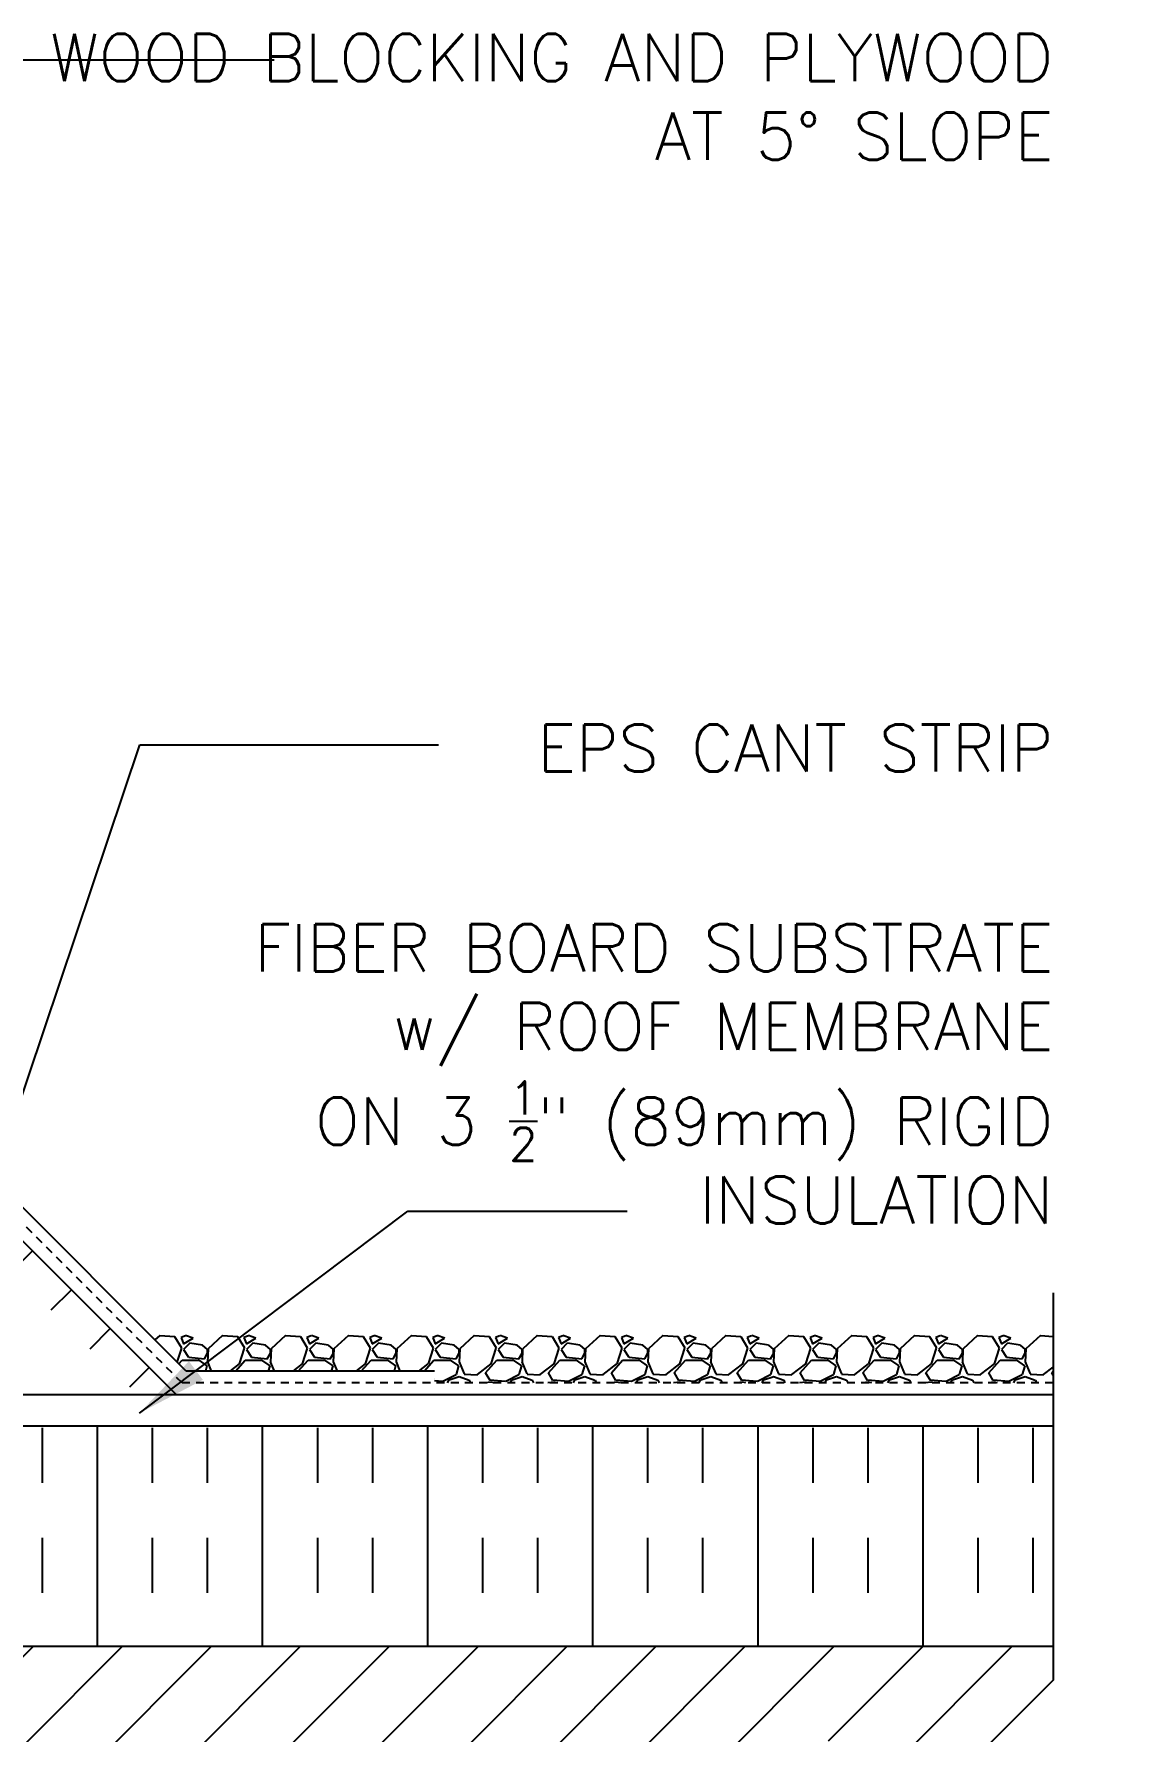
# Model space of a CAD drawing. Header units: inches. Extents: x 75.7 to 124.6, y 98.3 to 176.3.
# Drawn here: x 107.37 to 124.57, y 148.44 to 175.42 of the extents above; entities that cross this region are included whole.
import ezdxf

# ---------------------------------------------------------------- set-up
doc = ezdxf.new("R2010")
doc.units = ezdxf.units.IN
doc.header["$LTSCALE"] = 0.5
doc.header["$MEASUREMENT"] = 0
doc.linetypes.add('DASHED2', pattern=[0.375, 0.25, -0.125])
for name, color, linetype in [('HATCH', 12, 'Continuous'), ('line25', 2, 'Continuous'), ('LINE50', 5, 'Continuous'), ('LINE9', 9, 'Continuous'), ('TEXT', 4, 'Continuous')]:
    doc.layers.add(name, color=color, linetype=linetype)
doc.styles.add('DIM', font='romans.shx', dxfattribs={"width": 0.7})
doc.styles.add('ROMANS', font='romans.shx', dxfattribs={"height": 0.75})
doc.dimstyles.new('ext_12', dxfattribs={"dimscale": 12, "dimtxt": 0.09375, "dimasz": 0.09375, "dimexe": 0.09375, "dimexo": 0.0625, "dimgap": 0.0625, "dimtad": 1, "dimdec": 1, "dimzin": 3, "dimdsep": 46, "dimlunit": 4, "dimtxsty": 'DIM', "dimcen": 0.09, "dimdle": 0.09375, "dimclrt": 4, "dimadec": 0, "dimazin": 0, "dimtfac": 1, "dimtdec": 1, "dimtmove": 2, "dimatfit": 3, "dimfxl": 1, "dimfrac": 2, "dimtolj": 1, "dimtzin": 0, "dimarcsym": 0})

msp = doc.modelspace()

# ---------------------------------------------------------------- hatches: boundary and pattern name
at = {"layer": 'HATCH'}
h = msp.add_hatch(dxfattribs=at)
h.set_pattern_fill('AR-CONC', color=256, scale=0.5)
h.paths.add_polyline_path([(102.305, 126.068, 0.082415), (102.161, 126.147, -0.317837), (101.995, 126.383), (101.995, 126.451, -0.414214), (102.057, 126.513), (102.105, 126.513), (102.105, 126.583), (102, 126.583, -0.188973), (101.844, 126.678, 0.196323), (101.395, 127.024), (100.073, 127.315, 0.057795), (99.305, 127.404, 0.057795), (98.536, 127.315), (97.215, 127.024, 0.196323), (96.765, 126.678, -0.188973), (96.61, 126.583), (96.505, 126.583), (96.505, 126.513), (96.552, 126.513, -0.414214), (96.615, 126.451), (96.615, 126.383, -0.317837), (96.448, 126.147, 0.082415), (96.305, 126.068), (96.305, 123.289), (98.305, 123.289), (99.305, 124.289), (99.305, 123.289), (99.305, 122.289), (100.305, 123.289), (102.305, 123.289)])
h.paths.add_polyline_path([(101.805, 133.931, 0.291097), (101.517, 134.384), (100.258, 134.973, 0.093369), (99.451, 135.18, 0.016332), (99.305, 135.185, 0.109869), (98.351, 134.973), (97.093, 134.384, 0.291097), (96.805, 133.931), (96.805, 132.79), (96.925, 132.59), (96.925, 132.478), (96.305, 132.478), (96.305, 132.287), (96.305, 130.198, 0.064398), (96.415, 130.132), (96.505, 130.132), (96.505, 130.09, -0.249069), (96.615, 129.883), (96.615, 129.816, -0.414214), (96.552, 129.753), (96.505, 129.753), (96.505, 129.683), (96.61, 129.683, 0.10046), (97.003, 129.74, -0.601435), (97.123, 129.635, 2.182095), (97.533, 129.848, -1), (97.696, 130.257, -0.24438), (98.145, 129.736, 0.053157), (98.311, 129.122, 0.223253), (98.511, 128.957), (98.53, 128.953, 0.955472), (98.669, 129.546, -0.735593), (98.656, 130.004, -0.082755), (99.305, 130.112, -0.082755), (99.953, 130.004, -0.735593), (99.94, 129.546, 0.955472), (100.079, 128.953), (100.098, 128.957, 0.223253), (100.299, 129.122, 0.053157), (100.464, 129.736, -0.24438), (100.913, 130.257, -1), (101.076, 129.848, 2.182095), (101.486, 129.635, -0.601435), (101.606, 129.74, 0.10046), (102, 129.683), (102.105, 129.683), (102.105, 129.753), (102.057, 129.753, -0.414214), (101.995, 129.816), (101.995, 129.883, -0.249069), (102.105, 130.09), (102.105, 130.132), (102.195, 130.132, 0.064398), (102.305, 130.198), (102.305, 132.287), (102.305, 132.478), (101.685, 132.478), (101.685, 132.59), (101.805, 132.79)])
h.paths.add_polyline_path([(99.19, 135.815, 0.413582), (98.815, 136.189), (97.43, 136.189, 0.414214), (96.805, 135.564), (96.805, 135.037, 0.549071), (97.339, 134.698), (98.351, 135.172, -0.053094), (98.801, 135.327, 0.350119)])
h.paths.add_polyline_path([(98.801, 137.232, -0.053094), (98.351, 137.387), (97.339, 137.861, 0.549071), (96.805, 137.521), (96.805, 136.994, 0.414214), (97.43, 136.369), (98.815, 136.369, 0.085652), (98.94, 136.391, 0.316711), (99.19, 136.743, 0.350119)])
h.paths.add_polyline_path([(101.805, 136.994), (101.805, 137.521, 0.549071), (101.271, 137.861), (100.258, 137.387, -0.053094), (99.808, 137.232, 0.350119), (99.42, 136.743, 0.413582), (99.795, 136.369), (101.18, 136.369, 0.414214)])
h.paths.add_polyline_path([(101.805, 135.564, 0.414214), (101.18, 136.189), (99.795, 136.189, 0.413582), (99.42, 135.815, 0.350119), (99.808, 135.327, -0.053094), (100.258, 135.172), (101.271, 134.698, 0.549071), (101.805, 135.037)])
h.paths.add_polyline_path([(101.805, 140.749), (101.905, 140.749), (101.905, 140.779, -0.327813), (101.94, 140.827), (101.94, 141.032), (102.305, 141.032), (102.305, 141.581, 0.198272), (102.218, 141.525, 0.520567), (101.937, 141.525, 0.520567), (101.751, 141.525, 0.520567), (101.523, 141.525, 0.507124), (101.305, 141.525, 0.507124), (101.086, 141.525, 0.520567), (100.859, 141.525, 0.520567), (100.672, 141.525, 0.520567), (100.391, 141.525, 0.520567), (100.17, 141.525, 0.520567), (100.01, 141.525, 0.520567), (99.612, 141.525, 0.520567), (99.473, 141.525, 0.520567), (99.335, 141.525, 0.520567), (99.128, 141.525, 0.520567), (98.925, 141.525, 0.498871), (98.805, 141.539, 0.507124), (98.586, 141.539, 0.520567), (98.359, 141.539, 0.520567), (98.172, 141.539, 0.520567), (97.891, 141.539, 0.520567), (97.67, 141.539, 0.520567), (97.51, 141.539, 0.520567), (97.112, 141.539, 0.520567), (96.973, 141.539, 0.520567), (96.835, 141.539, 0.520567), (96.628, 141.539, 0.520567), (96.425, 141.539, 0.498871), (96.305, 141.553), (96.305, 141.032), (96.67, 141.032), (96.67, 140.827, -0.327813), (96.705, 140.779), (96.705, 140.749), (96.805, 140.749), (96.805, 139.234, 0.258958), (97.064, 138.767, -0.31131), (97.12, 138.637, 2.127293), (97.533, 138.861, -1), (97.696, 139.27, -0.325306), (98.163, 138.528, 0.10488), (98.335, 137.716, 1.422913), (98.669, 138.183, -0.735593), (98.656, 138.641, -0.082755), (99.305, 138.749, -0.082755), (99.953, 138.641, -0.735593), (99.94, 138.183, 1.422913), (100.274, 137.716, 0.10488), (100.446, 138.528, -0.325306), (100.913, 139.27, -1), (101.076, 138.861, 2.127293), (101.489, 138.637, -0.31131), (101.545, 138.767, 0.258958), (101.805, 139.234)])
h.paths.add_polyline_path([(103.156, 144.506), (103.281, 146.292, 0.932515), (103.333, 147.039), (103.525, 149.787), (96.874, 149.787, 0.366745), (96.63, 149.576), (96.63, 148.592), (96.67, 148.592), (96.67, 147.392), (96.305, 147.392), (96.305, 146.642), (96.67, 146.642), (96.67, 145.442), (96.305, 145.442), (96.305, 144.692), (96.67, 144.692), (96.67, 143.492), (96.305, 143.492), (96.305, 142.742), (96.67, 142.742), (96.67, 141.662), (96.305, 141.662), (96.305, 141.553, -0.498871), (96.425, 141.539, -0.520567), (96.628, 141.539, -0.520567), (96.835, 141.539, -0.520567), (96.973, 141.539, -0.520567), (97.112, 141.539, -0.520567), (97.51, 141.539, -0.520567), (97.67, 141.539, -0.520567), (97.891, 141.539, -0.520567), (98.172, 141.539, -0.520567), (98.359, 141.539, -0.520567), (98.586, 141.539, -0.507124), (98.805, 141.539, -0.498871), (98.925, 141.525, -0.520567), (99.128, 141.525, -0.520567), (99.335, 141.525, -0.520567), (99.473, 141.525, -0.520567), (99.612, 141.525, -0.520567), (100.01, 141.525, -0.520567), (100.17, 141.525, -0.520567), (100.391, 141.525, -0.520567), (100.672, 141.525, -0.520567), (100.859, 141.525, -0.520567), (101.086, 141.525, -0.507124), (101.305, 141.525, -0.507124), (101.523, 141.525, -0.520567), (101.751, 141.525, -0.520567), (101.937, 141.525, -0.520567), (102.218, 141.525, -0.198272), (102.305, 141.581), (102.305, 141.787), (102.992, 141.787, -1), (102.992, 142.162)])
h.paths.add_polyline_path([(106.832, 148.287), (106.832, 149.787), (105.803, 149.787), (105.803, 149.389), (105.71, 149.202), (105.616, 149.389), (105.616, 149.787), (103.525, 149.787), (103.333, 147.039, -0.932515), (103.281, 146.292), (103.156, 144.506), (104.601, 144.658, -0.559194)])
h.paths.add_polyline_path([(106.832, 148.287, 0.559194), (104.601, 144.658, 1.788289)])
h.paths.add_polyline_path([(102.305, 152.376, 0.064398), (102.195, 152.442), (102.105, 152.442), (102.105, 152.484, -0.249069), (101.995, 152.691), (101.995, 152.758, -0.414214), (102.057, 152.821), (102.105, 152.821), (102.105, 152.891), (102, 152.891, 0.10046), (101.606, 152.834, -0.601435), (101.486, 152.939, 2.182095), (101.076, 152.726, -1), (100.913, 152.317, -0.24438), (100.464, 152.838, 0.053157), (100.299, 153.452, 0.223253), (100.098, 153.617), (100.079, 153.621, 0.955472), (99.94, 153.028, -0.735593), (99.953, 152.57, -0.082755), (99.305, 152.461, -0.082755), (98.656, 152.57, -0.735593), (98.669, 153.028, 0.955472), (98.53, 153.621), (98.511, 153.617, 0.223253), (98.311, 153.452, 0.053157), (98.145, 152.838, -0.24438), (97.696, 152.317, -1), (97.533, 152.726, 2.182095), (97.123, 152.939, -0.601435), (97.003, 152.834, 0.10046), (96.61, 152.891), (96.505, 152.891), (96.505, 152.821), (96.552, 152.821, -0.414214), (96.615, 152.758), (96.615, 152.691, -0.249069), (96.505, 152.484), (96.505, 152.442), (96.415, 152.442, 0.064398), (96.305, 152.376), (96.305, 150.287), (96.305, 148.592), (96.381, 148.592), (96.381, 149.594, -0.379483), (96.872, 150.037), (102.992, 150.037), (102.992, 150.287), (102.305, 150.287)])
h.paths.add_polyline_path([(101.995, 156.123), (101.995, 156.191, -0.317837), (102.161, 156.426, 0.082415), (102.305, 156.506), (102.305, 159.287), (100.523, 159.287), (99.523, 158.287), (99.523, 160.287), (98.523, 159.287), (96.305, 159.287), (96.305, 156.506, 0.082415), (96.448, 156.426, -0.317837), (96.615, 156.191), (96.615, 156.123, -0.414214), (96.552, 156.061), (96.505, 156.061), (96.505, 155.991), (96.61, 155.991, -0.188973), (96.765, 155.896, 0.196323), (97.215, 155.55), (98.536, 155.259, 0.057795), (99.305, 155.17, 0.057795), (100.073, 155.259), (101.395, 155.55, 0.196323), (101.844, 155.896, -0.188973), (102, 155.991), (102.105, 155.991), (102.105, 156.061), (102.057, 156.061, -0.414214)])
h.paths.add_polyline_path([(102.305, 164.936, 0.082415), (102.161, 165.015, -0.317837), (101.995, 165.251), (101.995, 165.319, -0.414214), (102.057, 165.381), (102.105, 165.381), (102.105, 165.451), (102, 165.451, -0.188973), (101.844, 165.546, 0.196323), (101.395, 165.892), (100.073, 166.183, 0.057795), (99.305, 166.272, 0.057795), (98.536, 166.183), (97.215, 165.892, 0.196323), (96.765, 165.546, -0.188973), (96.61, 165.451), (96.505, 165.451), (96.505, 165.381), (96.552, 165.381, -0.414214), (96.615, 165.319), (96.615, 165.251, -0.317837), (96.448, 165.015, 0.082415), (96.305, 164.936), (96.305, 161.787), (98.523, 161.787), (99.523, 162.787), (99.523, 160.787), (100.523, 161.787), (102.305, 161.787)])
h.paths.add_polyline_path([(102.305, 169.77, 0.336749), (101.643, 169.665, 0.520567), (101.256, 169.665, 0.520567), (100.756, 169.665, 0.520567), (99.909, 169.665, 0.520567), (99.627, 169.665, 0.520567), (98.733, 169.665, 0.520567), (97.993, 169.665, 0.520567), (97.3, 169.665, 0.520567), (97.08, 169.665, 0.321585), (96.305, 169.69), (96.305, 169.066, 0.064398), (96.415, 169), (96.505, 169), (96.505, 168.958, -0.249069), (96.615, 168.751), (96.615, 168.684, -0.414214), (96.552, 168.621), (96.505, 168.621), (96.505, 168.551), (96.61, 168.551, 0.10046), (97.003, 168.608, -0.601435), (97.123, 168.503, 2.182095), (97.533, 168.716, -1), (97.696, 169.125, -0.24438), (98.145, 168.604, 0.053157), (98.311, 167.99, 0.223253), (98.511, 167.825), (98.53, 167.821, 0.955472), (98.669, 168.414, -0.735593), (98.656, 168.872, -0.082755), (99.305, 168.98, -0.082755), (99.953, 168.872, -0.735593), (99.94, 168.414, 0.955472), (100.079, 167.821), (100.098, 167.825, 0.223253), (100.299, 167.99, 0.053157), (100.464, 168.604, -0.24438), (100.913, 169.125, -1), (101.076, 168.716, 2.182095), (101.486, 168.503, -0.601435), (101.606, 168.608, 0.10046), (102, 168.551), (102.105, 168.551), (102.105, 168.621), (102.057, 168.621, -0.414214), (101.995, 168.684), (101.995, 168.751, -0.249069), (102.105, 168.958), (102.105, 169), (102.195, 169, 0.064398), (102.305, 169.066)])
h = msp.add_hatch(dxfattribs=at)
h.set_pattern_fill('INSUL', color=256, scale=7, angle=45, style=0)
h.set_pattern_definition([(45, (-1.8736, -5.1142), (-1.856155, 1.856155), []), (45, (-2.4923, -4.4954), (-1.856155, 1.856155), [0.875, -0.875]), (45, (-3.111, -3.8767), (-1.856155, 1.856155), [0.875, -0.875])])
h.paths.add_polyline_path([(106.678, 153.912), (109.506, 153.912), (105.43, 157.989), (105.43, 155.16)])
h = msp.add_hatch(dxfattribs=at)
h.set_pattern_fill('AR-CONC', color=256, scale=0.5, style=0)
h.paths.add_polyline_path([(108.205, 154.901), (107.959, 154.901), (107.959, 152.834), (108.205, 152.886)])
h = msp.add_hatch(dxfattribs=at)
h.set_pattern_fill('INSUL', color=256, scale=7, angle=90, style=0)
h.set_pattern_definition([(90, (-1.8736, -5.1142), (-2.625, 2e-16), []), (90, (-2.7486, -5.1142), (-2.625, 2e-16), [0.875, -0.875]), (90, (-3.6236, -5.1142), (-2.625, 2e-16), [0.875, -0.875])])
edge = h.paths.add_edge_path()
edge.add_arc((105.897, 150.108), 0.0312, 270, 450)
edge.add_line((105.897, 150.139), (105.522, 150.139))
edge.add_arc((105.522, 150.108), 0.0312, 90, 270)
edge.add_line((105.522, 150.077), (105.897, 150.077))
h.paths.add_polyline_path([(105.897, 150.264), (105.897, 150.139), (105.522, 150.139), (105.522, 150.264)])
edge = h.paths.add_edge_path()
edge.add_line((105.616, 150.037), (105.616, 150.077))
edge.add_line((105.616, 150.077), (105.803, 150.077))
edge.add_line((105.803, 150.077), (105.803, 150.037))
edge.add_line((105.803, 150.037), (106.206, 150.037))
edge.add_arc((106.069, 149.911), 0.186, -41.8195, 42.6425, ccw=False)
edge.add_line((106.208, 149.787), (123.569, 149.787))
edge.add_line((123.569, 149.787), (123.569, 153.287))
edge.add_line((123.569, 153.287), (105.43, 153.287))
edge.add_line((105.43, 153.287), (105.43, 150.037))
edge.add_line((105.43, 150.037), (105.616, 150.037))
h = msp.add_hatch(dxfattribs=at)
h.set_pattern_fill('ANSI31', color=256, scale=8, style=0)
h.paths.add_polyline_path([(123.569, 147.248), (124.569, 148.248), (123.569, 148.248), (122.569, 148.248), (123.569, 149.248), (123.569, 149.787), (106.832, 149.787), (106.832, 148.287, -1.788289), (104.601, 144.658), (103.156, 144.506), (102.992, 142.162, 1), (102.992, 141.787), (123.569, 141.787)])
h.paths.add_polyline_path([(117.332, 145.787, -1), (122.332, 145.787, -1)], flags=16)
h.paths.add_polyline_path([(110.832, 145.787, -1), (115.832, 145.787, -1)], flags=16)

# ---------------------------------------------------------------- linework, layer by layer
for p, q in [((109.787, 154.162), (105.68, 158.269)), ((109.367, 154.726), (109.291, 154.657)), ((109.607, 154.705), (109.367, 154.725)), ((109.718, 154.526), (109.608, 154.706)), ((109.776, 154.725), (109.706, 154.695)), ((109.706, 154.696), (109.746, 154.596)), ((109.746, 154.596), (109.896, 154.686)), ((109.897, 154.686), (109.777, 154.726)), ((110.367, 154.726), (110.137, 154.516)), ((110.607, 154.705), (110.367, 154.725)), ((110.718, 154.526), (110.608, 154.706)), ((110.776, 154.725), (110.706, 154.695)), ((110.706, 154.696), (110.746, 154.596)), ((110.746, 154.596), (110.896, 154.686)), ((110.897, 154.686), (110.777, 154.726)), ((111.367, 154.726), (111.137, 154.516)), ((111.607, 154.705), (111.367, 154.725)), ((111.718, 154.526), (111.608, 154.706)), ((111.776, 154.725), (111.706, 154.695)), ((111.706, 154.696), (111.746, 154.596)), ((111.746, 154.596), (111.896, 154.686)), ((111.897, 154.686), (111.777, 154.726)), ((112.367, 154.726), (112.137, 154.516)), ((112.607, 154.705), (112.367, 154.725)), ((112.718, 154.526), (112.608, 154.706)), ((112.776, 154.725), (112.706, 154.695)), ((112.706, 154.696), (112.746, 154.596)), ((112.746, 154.596), (112.896, 154.686)), ((112.897, 154.686), (112.777, 154.726)), ((113.367, 154.726), (113.137, 154.516)), ((113.607, 154.705), (113.367, 154.725)), ((113.718, 154.526), (113.608, 154.706)), ((113.776, 154.725), (113.706, 154.695)), ((113.706, 154.696), (113.746, 154.596)), ((113.746, 154.596), (113.896, 154.686)), ((113.897, 154.686), (113.777, 154.726)), ((114.367, 154.726), (114.137, 154.516)), ((114.607, 154.705), (114.367, 154.725)), ((114.718, 154.526), (114.608, 154.706)), ((114.776, 154.725), (114.706, 154.695)), ((114.706, 154.696), (114.746, 154.596)), ((114.746, 154.596), (114.896, 154.686)), ((114.897, 154.686), (114.777, 154.726)), ((115.367, 154.726), (115.137, 154.516)), ((115.607, 154.705), (115.367, 154.725)), ((115.718, 154.526), (115.608, 154.706)), ((115.776, 154.725), (115.706, 154.695)), ((115.706, 154.696), (115.746, 154.596)), ((115.746, 154.596), (115.896, 154.686)), ((115.897, 154.686), (115.777, 154.726)), ((116.367, 154.726), (116.137, 154.516)), ((116.607, 154.705), (116.367, 154.725)), ((116.718, 154.526), (116.608, 154.706)), ((116.776, 154.725), (116.706, 154.695)), ((116.706, 154.696), (116.746, 154.596)), ((116.746, 154.596), (116.896, 154.686)), ((116.897, 154.686), (116.777, 154.726)), ((117.367, 154.726), (117.137, 154.516)), ((117.607, 154.705), (117.367, 154.725)), ((117.718, 154.526), (117.608, 154.706)), ((117.776, 154.725), (117.706, 154.695)), ((117.706, 154.696), (117.746, 154.596)), ((117.746, 154.596), (117.896, 154.686)), ((117.897, 154.686), (117.777, 154.726)), ((118.367, 154.726), (118.137, 154.516)), ((118.607, 154.705), (118.367, 154.725)), ((118.718, 154.526), (118.608, 154.706)), ((118.776, 154.725), (118.706, 154.695)), ((118.706, 154.696), (118.746, 154.596)), ((118.746, 154.596), (118.896, 154.686)), ((118.897, 154.686), (118.777, 154.726)), ((119.367, 154.726), (119.137, 154.516)), ((119.607, 154.705), (119.367, 154.725)), ((119.718, 154.526), (119.608, 154.706)), ((119.776, 154.725), (119.706, 154.695)), ((119.706, 154.696), (119.746, 154.596)), ((119.746, 154.596), (119.896, 154.686)), ((119.897, 154.686), (119.777, 154.726)), ((120.367, 154.726), (120.137, 154.516)), ((120.607, 154.705), (120.367, 154.725)), ((120.718, 154.526), (120.608, 154.706)), ((120.776, 154.725), (120.706, 154.695)), ((120.706, 154.696), (120.746, 154.596)), ((120.746, 154.596), (120.896, 154.686)), ((120.897, 154.686), (120.777, 154.726)), ((121.367, 154.726), (121.137, 154.516)), ((121.607, 154.705), (121.367, 154.725)), ((121.718, 154.526), (121.608, 154.706)), ((121.776, 154.725), (121.706, 154.695)), ((121.706, 154.696), (121.746, 154.596)), ((121.746, 154.596), (121.896, 154.686)), ((121.897, 154.686), (121.777, 154.726)), ((122.367, 154.726), (122.137, 154.516)), ((122.607, 154.705), (122.367, 154.725)), ((122.718, 154.526), (122.608, 154.706)), ((122.776, 154.725), (122.706, 154.695)), ((122.706, 154.696), (122.746, 154.596)), ((122.746, 154.596), (122.896, 154.686)), ((122.897, 154.686), (122.777, 154.726)), ((123.367, 154.726), (123.137, 154.516)), ((123.569, 154.708), (123.367, 154.725)), ((109.645, 154.303), (109.717, 154.526)), ((109.846, 154.606), (109.746, 154.506)), ((109.746, 154.506), (109.826, 154.386)), ((109.827, 154.385), (110.077, 154.355)), ((110.047, 154.576), (109.847, 154.606)), ((110.128, 154.504), (110.048, 154.574)), ((110.077, 154.356), (110.127, 154.446)), ((110.136, 154.516), (110.126, 154.306)), ((110.126, 154.446), (110.126, 154.506)), ((110.637, 154.276), (110.717, 154.526)), ((110.846, 154.606), (110.746, 154.506)), ((110.746, 154.506), (110.826, 154.386)), ((110.827, 154.385), (111.077, 154.355)), ((111.047, 154.576), (110.847, 154.606)), ((111.128, 154.504), (111.048, 154.574)), ((111.077, 154.356), (111.127, 154.446)), ((111.136, 154.516), (111.126, 154.306)), ((111.126, 154.446), (111.126, 154.506)), ((111.637, 154.276), (111.717, 154.526)), ((111.846, 154.606), (111.746, 154.506)), ((111.746, 154.506), (111.826, 154.386)), ((111.827, 154.385), (112.077, 154.355)), ((112.047, 154.576), (111.847, 154.606)), ((112.128, 154.504), (112.048, 154.574)), ((112.077, 154.356), (112.127, 154.446)), ((112.136, 154.516), (112.126, 154.306)), ((112.126, 154.446), (112.126, 154.506)), ((112.637, 154.276), (112.717, 154.526)), ((112.846, 154.606), (112.746, 154.506)), ((112.746, 154.506), (112.826, 154.386)), ((112.827, 154.385), (113.077, 154.355)), ((113.047, 154.576), (112.847, 154.606)), ((113.128, 154.504), (113.048, 154.574)), ((113.077, 154.356), (113.127, 154.446)), ((113.136, 154.516), (113.126, 154.306)), ((113.126, 154.446), (113.126, 154.506)), ((113.637, 154.276), (113.717, 154.526)), ((113.846, 154.606), (113.746, 154.506)), ((113.746, 154.506), (113.826, 154.386)), ((113.827, 154.385), (114.077, 154.355)), ((114.047, 154.576), (113.847, 154.606)), ((114.128, 154.504), (114.048, 154.574)), ((114.077, 154.356), (114.127, 154.446)), ((114.136, 154.516), (114.126, 154.306)), ((114.126, 154.446), (114.126, 154.506)), ((114.637, 154.276), (114.717, 154.526)), ((114.846, 154.606), (114.746, 154.506)), ((114.746, 154.506), (114.826, 154.386)), ((114.827, 154.385), (115.077, 154.355)), ((115.047, 154.576), (114.847, 154.606)), ((115.128, 154.504), (115.048, 154.574)), ((115.077, 154.356), (115.127, 154.446)), ((115.136, 154.516), (115.126, 154.306)), ((115.126, 154.446), (115.126, 154.506)), ((115.637, 154.276), (115.717, 154.526)), ((115.846, 154.606), (115.746, 154.506)), ((115.746, 154.506), (115.826, 154.386)), ((115.827, 154.385), (116.077, 154.355)), ((116.047, 154.576), (115.847, 154.606)), ((116.128, 154.504), (116.048, 154.574)), ((116.077, 154.356), (116.127, 154.446)), ((116.136, 154.516), (116.126, 154.306)), ((116.126, 154.446), (116.126, 154.506)), ((116.637, 154.276), (116.717, 154.526)), ((116.846, 154.606), (116.746, 154.506)), ((116.746, 154.506), (116.826, 154.386)), ((116.827, 154.385), (117.077, 154.355)), ((117.047, 154.576), (116.847, 154.606)), ((117.128, 154.504), (117.048, 154.574)), ((117.077, 154.356), (117.127, 154.446)), ((117.136, 154.516), (117.126, 154.306)), ((117.126, 154.446), (117.126, 154.506)), ((117.637, 154.276), (117.717, 154.526)), ((117.846, 154.606), (117.746, 154.506)), ((117.746, 154.506), (117.826, 154.386)), ((117.827, 154.385), (118.077, 154.355)), ((118.047, 154.576), (117.847, 154.606)), ((118.128, 154.504), (118.048, 154.574)), ((118.077, 154.356), (118.127, 154.446)), ((118.136, 154.516), (118.126, 154.306)), ((118.126, 154.446), (118.126, 154.506)), ((118.637, 154.276), (118.717, 154.526)), ((118.846, 154.606), (118.746, 154.506)), ((118.746, 154.506), (118.826, 154.386)), ((118.827, 154.385), (119.077, 154.355)), ((119.047, 154.576), (118.847, 154.606)), ((119.128, 154.504), (119.048, 154.574)), ((119.077, 154.356), (119.127, 154.446)), ((119.136, 154.516), (119.126, 154.306)), ((119.126, 154.446), (119.126, 154.506)), ((119.637, 154.276), (119.717, 154.526)), ((119.846, 154.606), (119.746, 154.506)), ((119.746, 154.506), (119.826, 154.386)), ((119.827, 154.385), (120.077, 154.355)), ((120.047, 154.576), (119.847, 154.606)), ((120.128, 154.504), (120.048, 154.574)), ((120.077, 154.356), (120.127, 154.446)), ((120.136, 154.516), (120.126, 154.306)), ((120.126, 154.446), (120.126, 154.506)), ((120.637, 154.276), (120.717, 154.526)), ((120.846, 154.606), (120.746, 154.506)), ((120.746, 154.506), (120.826, 154.386)), ((120.827, 154.385), (121.077, 154.355)), ((121.047, 154.576), (120.847, 154.606)), ((121.128, 154.504), (121.048, 154.574)), ((121.077, 154.356), (121.127, 154.446)), ((121.136, 154.516), (121.126, 154.306)), ((121.126, 154.446), (121.126, 154.506)), ((121.637, 154.276), (121.717, 154.526)), ((121.846, 154.606), (121.746, 154.506)), ((121.746, 154.506), (121.826, 154.386)), ((121.827, 154.385), (122.077, 154.355)), ((122.047, 154.576), (121.847, 154.606)), ((122.128, 154.504), (122.048, 154.574)), ((122.077, 154.356), (122.127, 154.446)), ((122.136, 154.516), (122.126, 154.306)), ((122.126, 154.446), (122.126, 154.506)), ((122.637, 154.276), (122.717, 154.526)), ((122.846, 154.606), (122.746, 154.506)), ((122.746, 154.506), (122.826, 154.386)), ((122.827, 154.385), (123.077, 154.355)), ((123.047, 154.576), (122.847, 154.606)), ((123.128, 154.504), (123.048, 154.574)), ((123.077, 154.356), (123.127, 154.446)), ((123.136, 154.516), (123.126, 154.306)), ((123.126, 154.446), (123.126, 154.506)), ((109.673, 154.276), (109.726, 154.336)), ((109.726, 154.336), (109.986, 154.336)), ((113.735, 154.162), (109.787, 154.162)), ((109.986, 154.338), (110.116, 154.248)), ((110.117, 154.246), (110.093, 154.162)), ((110.125, 154.308), (110.186, 154.162)), ((110.488, 154.162), (110.636, 154.277)), ((110.57, 154.162), (110.726, 154.336)), ((110.726, 154.336), (110.986, 154.336)), ((110.986, 154.338), (111.116, 154.248)), ((111.117, 154.246), (111.093, 154.162)), ((111.125, 154.308), (111.186, 154.162)), ((111.488, 154.162), (111.636, 154.277)), ((111.57, 154.162), (111.726, 154.336)), ((111.726, 154.336), (111.986, 154.336)), ((111.986, 154.338), (112.116, 154.248)), ((112.117, 154.246), (112.093, 154.162)), ((112.125, 154.308), (112.186, 154.162)), ((112.488, 154.162), (112.636, 154.277)), ((112.57, 154.162), (112.726, 154.336)), ((112.726, 154.336), (112.986, 154.336)), ((112.986, 154.338), (113.116, 154.248)), ((113.117, 154.246), (113.093, 154.162)), ((113.125, 154.308), (113.186, 154.162)), ((113.488, 154.162), (113.636, 154.277)), ((113.57, 154.162), (113.726, 154.336)), ((113.726, 154.336), (113.986, 154.336)), ((114.077, 154.105), (113.867, 153.995)), ((113.967, 154.026), (114.127, 154.076)), ((113.986, 154.338), (114.116, 154.248)), ((114.117, 154.246), (114.077, 154.106)), ((114.125, 154.308), (114.205, 154.118)), ((114.126, 154.076), (114.286, 154.016)), ((114.206, 154.115), (114.416, 154.105)), ((114.416, 154.107), (114.636, 154.277)), ((114.546, 154.136), (114.726, 154.336)), ((114.618, 154.015), (114.548, 154.135)), ((114.726, 154.336), (114.986, 154.336)), ((115.077, 154.105), (114.867, 153.995)), ((114.967, 154.026), (115.127, 154.076)), ((114.986, 154.338), (115.116, 154.248)), ((115.117, 154.246), (115.077, 154.106)), ((115.125, 154.308), (115.205, 154.118)), ((115.126, 154.076), (115.286, 154.016)), ((115.206, 154.115), (115.416, 154.105)), ((115.416, 154.107), (115.636, 154.277)), ((115.546, 154.136), (115.726, 154.336)), ((115.618, 154.015), (115.548, 154.135)), ((115.726, 154.336), (115.986, 154.336)), ((116.077, 154.105), (115.867, 153.995)), ((115.967, 154.026), (116.127, 154.076)), ((115.986, 154.338), (116.116, 154.248)), ((116.117, 154.246), (116.077, 154.106)), ((116.125, 154.308), (116.205, 154.118)), ((116.126, 154.076), (116.286, 154.016)), ((116.206, 154.115), (116.416, 154.105)), ((116.416, 154.107), (116.636, 154.277)), ((116.546, 154.136), (116.726, 154.336)), ((116.618, 154.015), (116.548, 154.135)), ((116.726, 154.336), (116.986, 154.336)), ((117.077, 154.105), (116.867, 153.995)), ((116.967, 154.026), (117.127, 154.076)), ((116.986, 154.338), (117.116, 154.248)), ((117.117, 154.246), (117.077, 154.106)), ((117.125, 154.308), (117.205, 154.118)), ((117.126, 154.076), (117.286, 154.016)), ((117.206, 154.115), (117.416, 154.105)), ((117.416, 154.107), (117.636, 154.277)), ((117.546, 154.136), (117.726, 154.336)), ((117.618, 154.015), (117.548, 154.135)), ((117.726, 154.336), (117.986, 154.336)), ((118.077, 154.105), (117.867, 153.995)), ((117.967, 154.026), (118.127, 154.076)), ((117.986, 154.338), (118.116, 154.248)), ((118.117, 154.246), (118.077, 154.106)), ((118.125, 154.308), (118.205, 154.118)), ((118.126, 154.076), (118.286, 154.016)), ((118.206, 154.115), (118.416, 154.105)), ((118.416, 154.107), (118.636, 154.277)), ((118.546, 154.136), (118.726, 154.336)), ((118.618, 154.015), (118.548, 154.135)), ((118.726, 154.336), (118.986, 154.336)), ((119.077, 154.105), (118.867, 153.995)), ((118.967, 154.026), (119.127, 154.076)), ((118.986, 154.338), (119.116, 154.248)), ((119.117, 154.246), (119.077, 154.106)), ((119.125, 154.308), (119.205, 154.118)), ((119.126, 154.076), (119.286, 154.016)), ((119.206, 154.115), (119.416, 154.105)), ((119.416, 154.107), (119.636, 154.277)), ((119.546, 154.136), (119.726, 154.336)), ((119.618, 154.015), (119.548, 154.135)), ((119.726, 154.336), (119.986, 154.336)), ((120.077, 154.105), (119.867, 153.995)), ((119.967, 154.026), (120.127, 154.076)), ((119.986, 154.338), (120.116, 154.248)), ((120.117, 154.246), (120.077, 154.106)), ((120.125, 154.308), (120.205, 154.118)), ((120.126, 154.076), (120.286, 154.016)), ((120.206, 154.115), (120.416, 154.105)), ((120.416, 154.107), (120.636, 154.277)), ((120.546, 154.136), (120.726, 154.336)), ((120.618, 154.015), (120.548, 154.135)), ((120.726, 154.336), (120.986, 154.336)), ((121.077, 154.105), (120.867, 153.995)), ((120.967, 154.026), (121.127, 154.076)), ((120.986, 154.338), (121.116, 154.248)), ((121.117, 154.246), (121.077, 154.106)), ((121.125, 154.308), (121.205, 154.118)), ((121.126, 154.076), (121.286, 154.016)), ((121.206, 154.115), (121.416, 154.105)), ((121.416, 154.107), (121.636, 154.277)), ((121.546, 154.136), (121.726, 154.336)), ((121.618, 154.015), (121.548, 154.135)), ((121.726, 154.336), (121.986, 154.336)), ((122.077, 154.105), (121.867, 153.995)), ((121.967, 154.026), (122.127, 154.076)), ((121.986, 154.338), (122.116, 154.248)), ((122.117, 154.246), (122.077, 154.106)), ((122.125, 154.308), (122.205, 154.118)), ((122.126, 154.076), (122.286, 154.016)), ((122.206, 154.115), (122.416, 154.105)), ((122.416, 154.107), (122.636, 154.277)), ((122.546, 154.136), (122.726, 154.336)), ((122.618, 154.015), (122.548, 154.135)), ((122.726, 154.336), (122.986, 154.336)), ((123.077, 154.105), (122.867, 153.995)), ((122.967, 154.026), (123.127, 154.076)), ((122.986, 154.338), (123.116, 154.248)), ((123.117, 154.246), (123.077, 154.106)), ((123.125, 154.308), (123.205, 154.118)), ((123.126, 154.076), (123.286, 154.016)), ((123.206, 154.115), (123.416, 154.105)), ((123.416, 154.107), (123.569, 154.225)), ((123.546, 154.136), (123.569, 154.161)), ((123.569, 154.099), (123.548, 154.135)), ((113.735, 154.037), (113.735, 154.037)), ((113.866, 153.998), (113.735, 154.008)), ((113.944, 153.974), (113.966, 154.026)), ((114.287, 154.016), (114.306, 153.974)), ((114.637, 153.985), (114.536, 153.974)), ((114.866, 153.998), (114.616, 154.018)), ((114.685, 153.974), (114.636, 153.986)), ((114.944, 153.974), (114.966, 154.026)), ((115.287, 154.016), (115.306, 153.974)), ((115.637, 153.985), (115.536, 153.974)), ((115.866, 153.998), (115.616, 154.018)), ((115.685, 153.974), (115.636, 153.986)), ((115.944, 153.974), (115.966, 154.026)), ((116.287, 154.016), (116.306, 153.974)), ((116.637, 153.985), (116.536, 153.974)), ((116.866, 153.998), (116.616, 154.018)), ((116.685, 153.974), (116.636, 153.986)), ((116.944, 153.974), (116.966, 154.026)), ((117.287, 154.016), (117.306, 153.974)), ((117.637, 153.985), (117.536, 153.974)), ((117.866, 153.998), (117.616, 154.018)), ((117.685, 153.974), (117.636, 153.986)), ((117.944, 153.974), (117.966, 154.026)), ((118.287, 154.016), (118.306, 153.974)), ((118.637, 153.985), (118.536, 153.974)), ((118.866, 153.998), (118.616, 154.018)), ((118.685, 153.974), (118.636, 153.986)), ((118.944, 153.974), (118.966, 154.026)), ((119.287, 154.016), (119.306, 153.974)), ((119.637, 153.985), (119.536, 153.974)), ((119.866, 153.998), (119.616, 154.018)), ((119.685, 153.974), (119.636, 153.986)), ((119.944, 153.974), (119.966, 154.026)), ((120.287, 154.016), (120.306, 153.974)), ((120.637, 153.985), (120.536, 153.974)), ((120.866, 153.998), (120.616, 154.018)), ((120.685, 153.974), (120.636, 153.986)), ((120.944, 153.974), (120.966, 154.026)), ((121.287, 154.016), (121.306, 153.974)), ((121.637, 153.985), (121.536, 153.974)), ((121.866, 153.998), (121.616, 154.018)), ((121.685, 153.974), (121.636, 153.986)), ((121.944, 153.974), (121.966, 154.026)), ((122.287, 154.016), (122.306, 153.974)), ((122.637, 153.985), (122.536, 153.974)), ((122.866, 153.998), (122.616, 154.018)), ((122.685, 153.974), (122.636, 153.986)), ((122.944, 153.974), (122.966, 154.026)), ((123.287, 154.016), (123.306, 153.974)), ((123.569, 153.978), (123.536, 153.974))]:
    msp.add_line(p, q, dxfattribs=at)
at = {"layer": 'line25'}
for p, q in [((109.631, 153.787), (105.43, 157.989)), ((106.832, 149.787), (123.569, 149.787))]:
    msp.add_line(p, q, dxfattribs=at)
msp.add_lwpolyline([(123.569, 153.287), (105.43, 153.287)], dxfattribs=at)
at = {"layer": 'LINE50', "color": 9, "linetype": 'DASHED2'}
for p, q in [((109.724, 153.974), (105.555, 158.144)), ((123.569, 153.974), (109.724, 153.974))]:
    msp.add_line(p, q, dxfattribs=at)
at = {"layer": 'LINE9'}
for points in [[(123.569, 155.405), (123.569, 149.248), (122.569, 148.248), (123.569, 148.248), (124.569, 148.248), (123.569, 147.248), (123.569, 140.636)], [(123.569, 153.787), (105.43, 153.787)]]:
    msp.add_lwpolyline(points, dxfattribs=at)

# ---------------------------------------------------------------- texts
at = {"layer": 'TEXT', "char_height": 0.75, "attachment_point": 3, "style": 'ROMANS'}
for s, insert, width in [('\\A1;WOOD BLOCKING AND PLYWOOD \\PAT 5%%D SLOPE', (123.569, 175.422), 17.3954), ('\\A1;EPS CANT STRIP', (123.569, 164.444), 9.59335), ('\\A1;FIBER BOARD SUBSTRATE\\Pw/ ROOF MEMBRANE \\PON 3 {\\H0.7x;\\S1/2;}" (89mm) RIGID \\PINSULATION', (123.569, 161.268), 26.1134)]:
    msp.add_mtext(s, dxfattribs=dict(at, insert=insert, width=width))

# ---------------------------------------------------------------- leaders
at = {"layer": 'TEXT'}
for points in [[(95.987, 173.457), (106.099, 175.011), (111.187, 175.011)], [(106.538, 156.641), (109.051, 164.12), (113.799, 164.12)], [(109.043, 153.495), (113.313, 156.707), (116.795, 156.707)]]:
    msp.add_leader(points, dimstyle='ext_12', override={"dimgap": 0.0625, "dimtad": 0}, dxfattribs=at)

doc.saveas('drawing.dxf')
